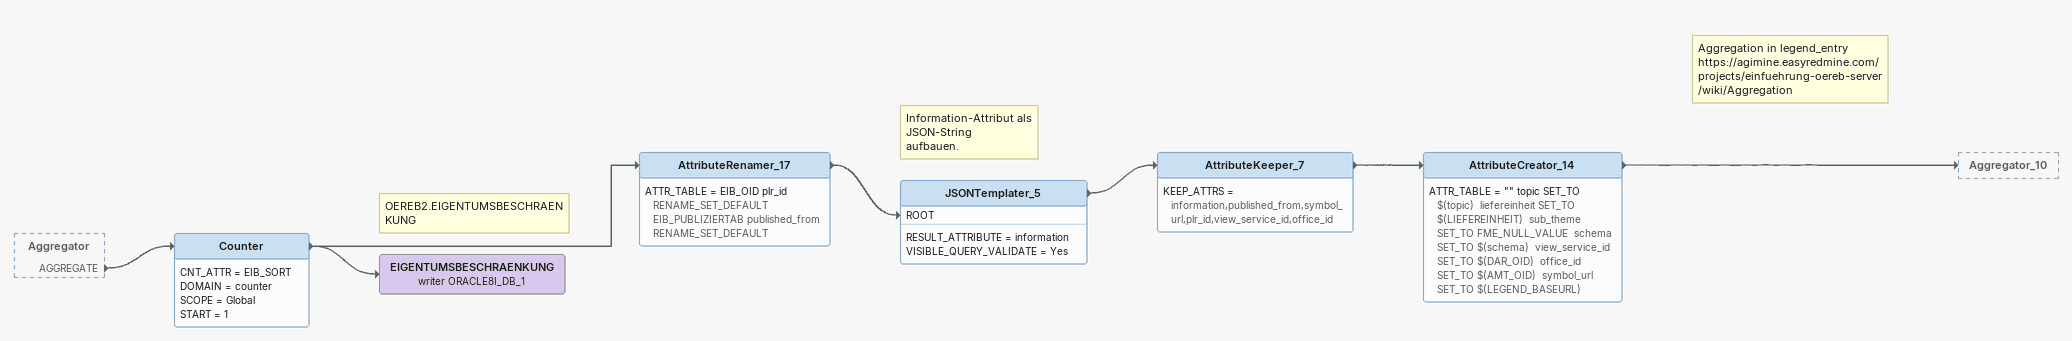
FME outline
Aggregator [outside]
    AGGREGATE -> Counter
Counter
    CNT_ATTR = EIB_SORT
    DOMAIN = counter
    SCOPE = Global
    START = 1
    -> EIGENTUMSBESCHRAENKUNG (writer ORACLE8I_DB_1)
    -> AttributeRenamer_17
AttributeRenamer_17
    ATTR_TABLE = EIB_OID plr_id RENAME_SET_DEFAULT  EIB_PUBLIZIERTAB published_from RENAME_SET_DEFAULT
    -> JSONTemplater_5 [ROOT]
Note: Information-Attribut als JSON-String / aufbauen.
JSONTemplater_5
    RESULT_ATTRIBUTE = information
    VISIBLE_QUERY_VALIDATE = Yes
    -> AttributeKeeper_7
AttributeKeeper_7
    KEEP_ATTRS = information,published_from,symbol_url,plr_id,view_service_id,office_id
    -> AttributeCreator_14
Note: Aggregation in legend_entry / https://agimine.easyredmine.com/projects/einfuehrung-oereb-server/wiki/Aggregation
AttributeCreator_14
    ATTR_TABLE = "" topic SET_TO $(topic)  liefereinheit SET_TO $(LIEFEREINHEIT)  sub_theme SET_TO FME_NULL_VALUE  schema SET_TO $(schema)  view_service_id SET_TO $(DAR_OID)  office_id SET_TO $(AMT_OID)  symbol_url SET_TO $(LEGEND_BASEURL)
    -> Aggregator_10
Note: OEREB2.EIGENTUMSBESCHRAENKUNG
EIGENTUMSBESCHRAENKUNG (writer ORACLE8I_DB_1)
